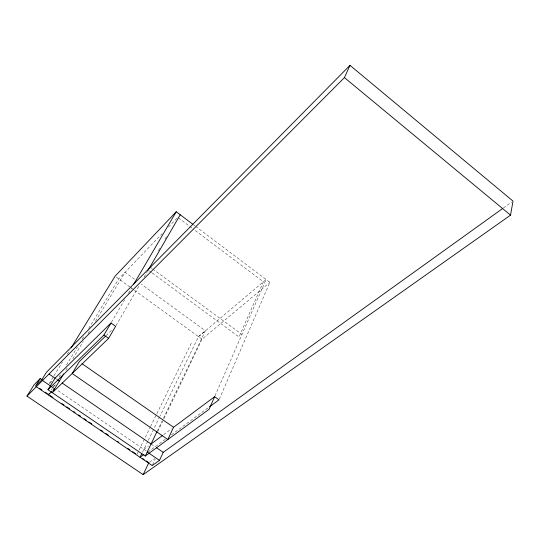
<?xml version="1.0" encoding="UTF-8"?>
<svg xmlns="http://www.w3.org/2000/svg" width="540" height="540" viewBox="0 0 540 540"><rect width="100%" height="100%" fill="white"/><g stroke="black" fill="none" stroke-linecap="round" stroke-linejoin="round"><path stroke-width="0.41" stroke-dasharray="2.7 2.03" d="M219.328 399.053L269.912 282.359L195.662 226.395M214.954 395.942L266.105 279.49L198.497 336.629L160.016 416.057M152.536 464.846L155.264 459.034M157.262 431.089L162 421.214M163.465 418.176L205.423 330.777L141.399 284.222M157.721 431.636L202.041 339.201L269.912 282.359M142.486 452.237L147.919 441.025M148.284 440.269L159.644 416.812M136.863 454.565L138.713 450.779M139.084 450.023L150.188 427.302M150.559 426.546L156.485 414.43M156.857 413.674L191.707 342.374M158.389 250.702L160.07 247.799M165.119 239.105L166.806 236.21M116.019 325.607L139.502 285.073M144.113 277.108L147.467 271.323M111.395 322.312L124.619 299.761M128.459 293.213L131.868 287.395M65.853 370.285L67.156 368.118M72.819 358.756L83.261 341.476M88.054 333.551L90.227 329.947M95.452 321.307L125.05 272.336L135.263 279.76M51.293 390.035L52.144 388.645M53.426 386.532L54.297 385.094M59.09 377.204L61.263 373.613M66.494 365.006L77.382 347.065M82.175 339.167L84.348 335.583M88.709 328.408L118.76 278.89L162.108 233.672M49.187 383.636L53.581 376.475M54.02 375.759L62.363 362.151M67.19 354.274L69.829 349.974M168.48 227.029L177.741 217.364M49.896 383.225L52.184 380.97M53.561 386.687L55.87 384.446M106.056 335.617L112.016 329.812M198.497 336.629L205.416 330.797M143.883 449.341L148.453 445.945M163.627 434.653L171.565 428.746M165.314 439.297L147.913 452.095L57.152 390.089M171.43 434.801L208.798 407.322M149.465 462.233L154.649 458.514M503.415 207.968L511.63 202.068M55.046 378.149L56.876 379.411M151.058 444.008L155.122 446.796M116.289 277.101L131.031 287.773M131.713 288.266L133.758 289.75M134.433 290.243L202.041 339.201M149.985 266.976L152.01 268.468M152.692 268.961L241.967 334.442M149.486 271.04L151.524 272.538M152.199 273.038L239.018 337L263.372 281.799L193.131 228.947M178.409 217.87L189.115 225.923M189.783 226.429L192.456 228.44M193.651 224.883L194.987 225.896"/><path stroke-width="0.81" d="M40.25 378.547L34.169 384.689L27 396.11L143.154 474.653L510.55 215.136L513 201.083L350.008 65.347L46.46 372.263L41.688 379.924L35.478 386.168L40.25 378.547L42.208 379.883M209.48 406.823L218.99 399.823L214.616 396.711L209.075 409.327L145.274 456.05L47.972 389.732L55.046 378.149L110.97 323.035L115.6 326.329L108.621 338.371L52.312 392.688L63.673 373.882M27 396.11L344.432 77.598L350.008 65.347M214.616 396.711L173.549 427.268L167.839 439.526L72.191 373.511L79.205 361.739L105.455 336.197M36.153 386.627L152.192 465.568L159.489 460.384L163.228 452.351L502.733 208.46M143.154 474.653L148.817 462.699M145.274 456.05L156.897 431.851M141.784 453.681L140.036 457.292L143.951 454.41M147.886 270.594L180.232 214.772M47.972 389.732L103.923 335.05L110.97 323.035M133.576 284.486L176.229 211.754L192.976 224.377M49.181 393.518L48.337 394.916L51.786 391.574M71.145 347.827L115.054 276.21L176.229 211.754M52.94 390.461L54.668 388.787L50.969 386.262M162.304 435.638L151.058 444.008L62.1 382.988M39.724 388.469L41.803 389.88M45.272 392.243L47.351 393.66M50.132 395.55L52.907 397.44M61.925 403.576L64.01 404.993M66.785 406.877L69.559 408.767M73.724 411.601L75.107 412.546M78.577 414.909L80.663 416.32M84.132 418.682L86.211 420.1M88.985 421.99L91.76 423.88M100.784 430.015L102.863 431.433M105.638 433.323L108.419 435.206M117.436 441.349L118.827 442.294M127.845 448.43L129.924 449.847M132.705 451.73L135.479 453.62M142.844 458.636L144.173 459.54M146.165 460.89L148.156 462.247M42.356 380.376L50.348 385.837M147.218 452L159.489 460.384M49.099 374.072L55.046 378.149M57.49 379.829L59.326 381.085M156.472 447.721L163.228 452.351M81.959 363.65L173.549 427.268M103.923 335.05L108.621 338.371M344.432 77.598L510.55 215.136"/></g></svg>
